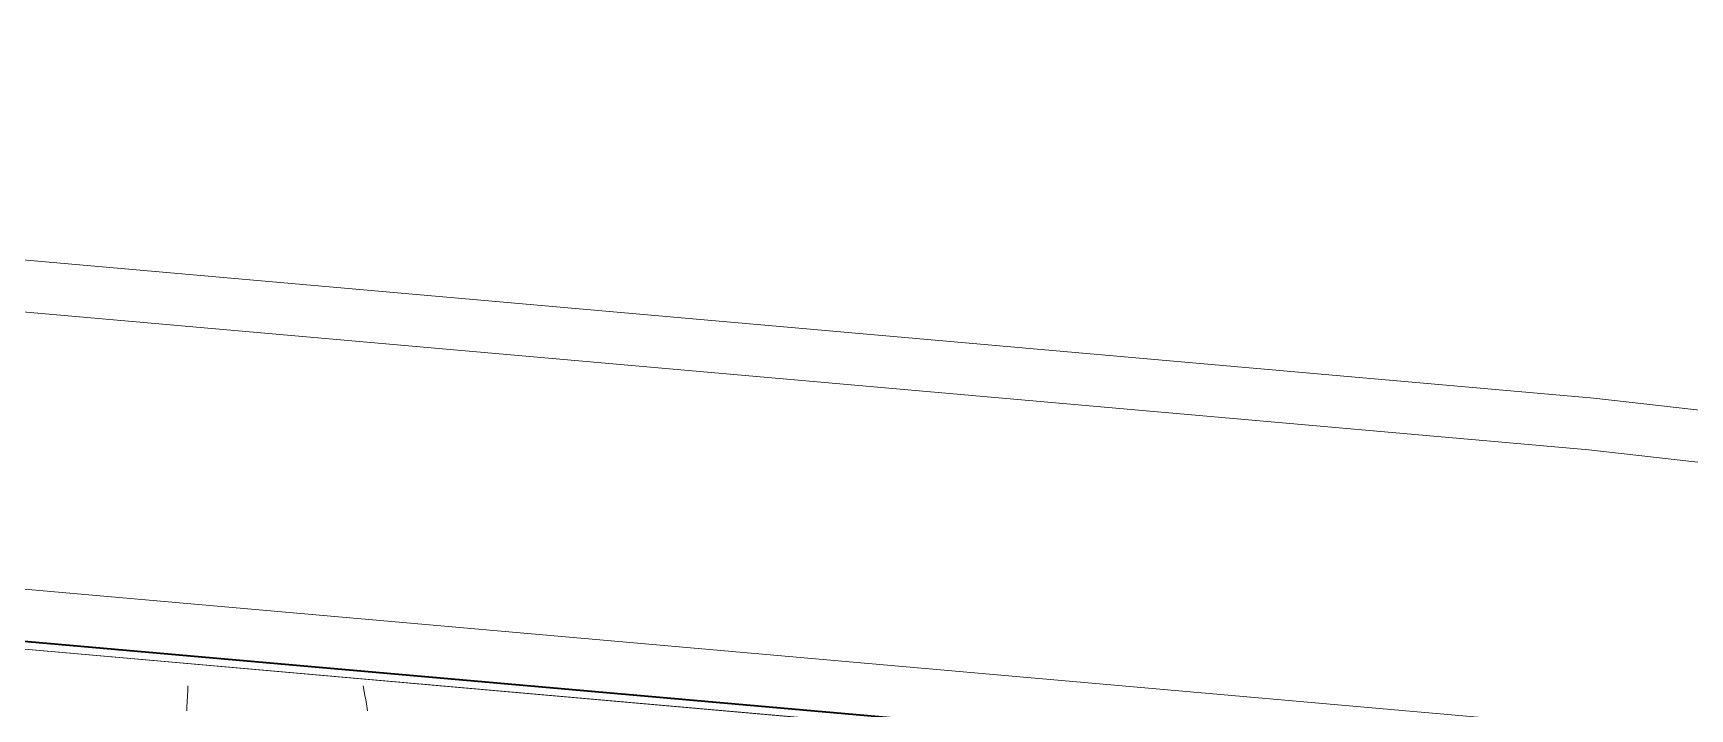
# Model space of a CAD drawing. Header units: metres. Extents: x 750 to 3116, y -341 to 1465.
# Drawn here: x 958.78 to 1006.82, y -172.87 to -153.3 of the extents above; entities that cross this region are included whole.
import ezdxf

# ---------------------------------------------------------------- set-up
doc = ezdxf.new("R2010")
doc.units = ezdxf.units.M
doc.linetypes.add('ACAD_ISO04W100', pattern=[30, 24, -3, 0, -3])
doc.layers.add('Column', color=50, linetype='Continuous', lineweight=20)
doc.layers.add('CONTOUR875_667', color=7, linetype='Continuous')
doc.layers.add('CONTOUR875_833', color=7, linetype='Continuous')

msp = doc.modelspace()

# ---------------------------------------------------------------- linework, layer by layer
at = {"layer": 'Column'}
for points in [[(822.976, -153.3), (935.857, -157.88), (1004.036, -163.876), (1085.216, -173.064), (1168.356, -176.475)], [(822.915, -154.799), (935.761, -159.378), (1003.886, -165.369), (1085.101, -174.56), (1168.294, -177.974)], [(822.53, -164.291), (935.152, -168.861), (1002.935, -174.822), (1084.371, -184.038), (1083.678, -205.444), (1080.985, -224.939), (1079.542, -237.461), (1077.701, -299.986)]]:
    msp.add_lwpolyline(points, dxfattribs=at)
msp.add_lwpolyline([(822.591, -162.792), (935.248, -167.363), (1003.085, -173.329), (1084.5, -182.543, -0.390874), (1085.387, -183.569), (1084.676, -205.529), (1081.977, -225.064), (1080.541, -237.533), (1078.7, -300.016)], format="xyb", dxfattribs=at)
at = {"layer": 'Column', "linetype": 'ACAD_ISO04W100', "lineweight": 20, "ltscale": 100}
for points in [[(1079.424, -241.469), (1009.61, -234.518), (963.193, -234.838), (933.354, -233.775), (933.386, -219.3), (931.983, -198.128), (933.154, -168.781), (935.152, -168.861), (1002.935, -174.822), (1084.371, -184.038), (1083.678, -205.444), (1080.985, -224.939), (1079.542, -237.461)], [(1079.202, -241.216), (1009.621, -234.288), (963.196, -234.608), (933.585, -233.553), (933.616, -219.293), (932.214, -198.125), (933.374, -169.02), (935.137, -169.09), (1002.912, -175.051), (1084.134, -184.243), (1083.449, -205.424), (1080.757, -224.91), (1079.313, -237.444)]]:
    msp.add_lwpolyline(points, close=True, dxfattribs=at)
at = {"layer": 'Column', "lineweight": 35}
msp.add_lwpolyline([(1083.835, -200.583), (1083.678, -205.444), (1080.985, -224.939), (1079.542, -237.461), (1079.424, -241.469), (1009.61, -234.518), (963.193, -234.838), (933.354, -233.775), (933.386, -219.3), (931.983, -198.128), (933.154, -168.781), (935.152, -168.861), (1002.935, -174.822), (1067.424, -182.12)], dxfattribs=at)
at = {"layer": 'Column', "lineweight": 20}
msp.add_lwpolyline([(1084.134, -184.243), (1083.449, -205.424), (1080.757, -224.91), (1079.313, -237.444), (1079.202, -241.216), (1009.621, -234.288), (963.196, -234.608), (933.585, -233.553), (933.616, -219.293), (932.214, -198.125), (933.374, -169.02), (935.137, -169.09), (1002.912, -175.051)], close=True, dxfattribs=at)
at = {"layer": 'CONTOUR875_667', "linetype": 'Continuous', "lineweight": 18}
for p, q in [((968.354, -172.209), (968.409, -172.533)), ((968.409, -172.533), (968.426, -172.601)), ((968.426, -172.601), (968.478, -172.935))]:
    msp.add_line(p, q, dxfattribs=at)
at = {"layer": 'CONTOUR875_833', "linetype": 'Continuous', "lineweight": 18}
for p, q in [((963.265, -172.35), (963.233, -172.813)), ((963.263, -172.209), (963.265, -172.35)), ((963.233, -172.813), (963.235, -172.935))]:
    msp.add_line(p, q, dxfattribs=at)

doc.saveas('drawing.dxf')
